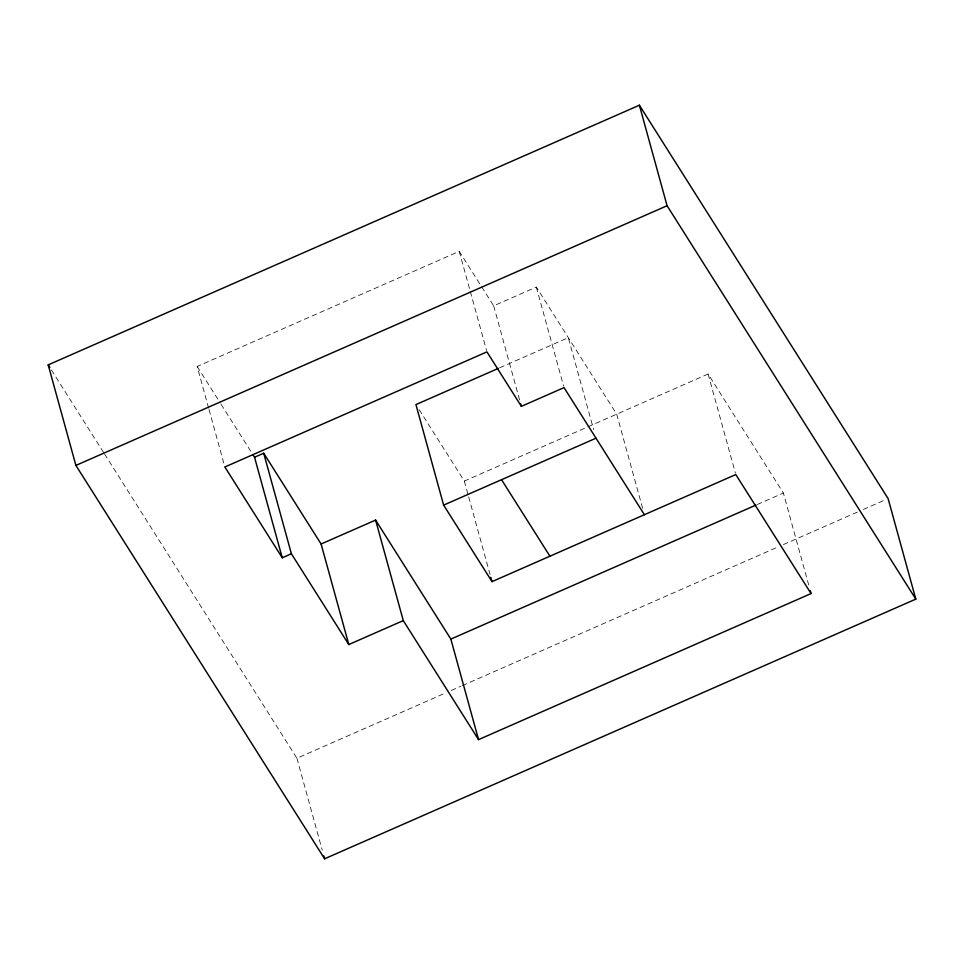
<?xml version="1.0" encoding="UTF-8"?>
<svg xmlns="http://www.w3.org/2000/svg" width="964" height="964" viewBox="0 0 964 964"><rect width="100%" height="100%" fill="white"/><g stroke="black" fill="none" stroke-linecap="round" stroke-linejoin="round"><path stroke-width="0.72" stroke-dasharray="4.82 3.62" d="M208.634 408.121L197.162 366.465L459.226 251.351L480.855 285.549M481.651 286.814L493.664 305.817L536.333 287.079L616.695 414.171L642.795 508.968M499.677 367.802L568.314 337.653L593.631 429.583M419.123 409.604L464.323 481.096L586.498 427.438M587.859 426.835L708.106 374.02L783.371 493.038L808.688 584.955M757.258 504.509L783.371 493.038M104.546 453.996L296.924 758.258L445.754 692.887M451.273 690.465L460.913 686.223M462.298 685.621L777.864 547.01M783.371 544.588L857.791 511.896M863.298 509.474L885.35 499.798M197.162 366.465L220.286 403.024M221.081 404.29L252.17 453.466M51.417 369.971L103.738 452.719M708.106 374.02L735.411 473.119M536.333 287.079L563.627 386.178M493.664 305.817L519.777 400.614M459.226 251.351L469.914 290.128M470.312 291.562L486.531 350.45M464.323 481.096L468.287 495.46M468.673 496.894L490.037 574.46M209.031 409.555L224.853 466.998M296.924 758.258L322.253 850.176"/><path stroke-width="1.45" d="M48.2 364.874L639.385 105.209L888.109 498.581L915.8 599.126L324.615 858.791L75.891 465.419L48.2 364.874L49.815 367.429M75.891 465.419L667.076 205.742L915.8 599.126M252.966 454.719L254.556 457.249L263.702 453.225L321.096 544.009L348.799 644.542L403.289 620.611L478.542 739.629L811.061 593.571L810.266 590.703M498.304 368.405L415.942 404.579L443.633 505.124L492.014 581.641L735.797 474.553L811.061 593.571M348.799 644.542L291.393 553.77L282.247 557.782L224.853 466.998L486.928 351.884L521.367 406.362L564.024 387.612L644.386 514.704M321.096 544.009L375.599 520.078L450.851 639.096L478.542 739.629M443.633 505.124L596.005 438.198M450.851 639.096L755.884 505.112M501.533 479.686L549.914 556.204M639.385 105.209L667.076 205.742M520.572 403.482L521.367 406.362M490.833 577.328L492.014 581.641M375.599 520.078L403.289 620.611M263.702 453.225L291.393 553.77M254.556 457.249L282.247 557.782M323.832 855.924L324.615 858.791"/></g></svg>
